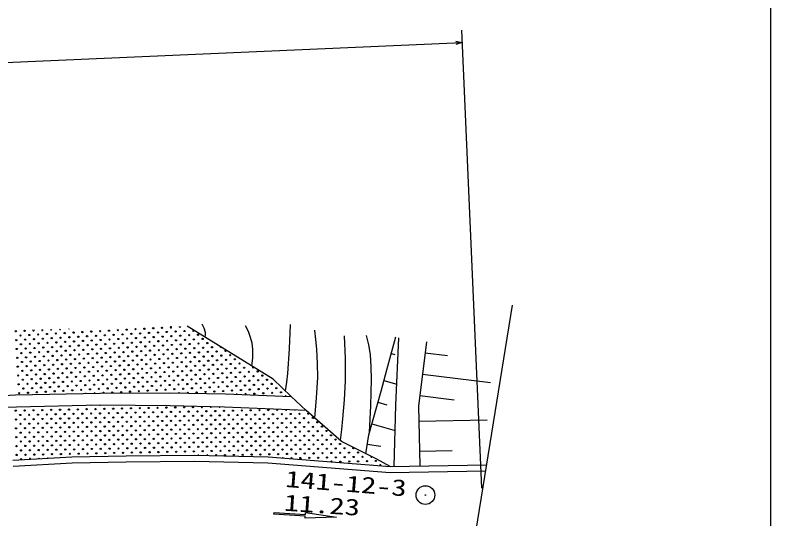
# Model space of a CAD drawing. Units: millimetres, scale not verified. Extents: x 40000 to 680000, y 20000 to 380000.
# Drawn here: x 518711 to 579000, y 290591 to 330807 of the extents above; entities that cross this region are included whole.
import ezdxf
from ezdxf.enums import TextEntityAlignment as Align

# ---------------------------------------------------------------- set-up
doc = ezdxf.new("R2010")
doc.units = ezdxf.units.MM
doc.header["$LTSCALE"] = 1000
doc.layers.add('M-BGD', color=7, linetype='Continuous', lineweight=25)
doc.layers.add('M-TTL-BAND', color=7, linetype='Continuous', lineweight=25)
doc.layers.add('M-BMK-SRVR', color=3, linetype='Continuous')
doc.styles.add('ＭＳ ゴシック', font='')
doc.styles.get('ＭＳ ゴシック').set_extended_font_data('MS Gothic')

# ---------------------------------------------------------------- blocks, each defined once
blk = doc.blocks.new('BUHIN2')
at = {"color": 3, "linetype": 'Continuous', "lineweight": 25}
for radius in [746, 22.5]:
    blk.add_circle((0, 0), radius, dxfattribs=at)

msp = doc.modelspace()

# ---------------------------------------------------------------- linework, layer by layer
at = {"layer": 'M-BGD'}
for p, q in [((554323, 329611), (555913, 293041)), ((469914, 324940), (554367, 328612)), ((555493, 289700), (558390, 307658)), ((539284, 301743), (532430, 305963)), ((548362, 302480), (549085, 305117)), ((549094, 299658), (549321, 305035)), ((551528, 304713), (550886, 299582)), ((551421, 303858), (553190, 303636)), ((548723, 303799), (548993, 303725)), ((547902, 300779), (548362, 302480)), ((551207, 302147), (556622, 301470)), ((540723, 300370), (539284, 301743)), ((548132, 301630), (549166, 301350)), ((514906, 300298), (518737, 300506)), ((518737, 300506), (525501, 300615)), ((525501, 300615), (531042, 300664)), ((531042, 300664), (535482, 300571)), ((535482, 300571), (540723, 300370)), ((540723, 300370), (541927, 299244)), ((546915, 297308), (547902, 300779)), ((550993, 300437), (553737, 300094)), ((525492, 299677), (518819, 299514)), ((531089, 299616), (525492, 299677)), ((547655, 299911), (548372, 299707)), ((548947, 294779), (549094, 299658)), ((518819, 299514), (514877, 299361)), ((535418, 299523), (531089, 299616)), ((541927, 299244), (535418, 299523)), ((544749, 296774), (541927, 299244)), ((550886, 299582), (550989, 294815)), ((550912, 298390), (556378, 298508)), ((547162, 298176), (549033, 297644)), ((546682, 295797), (546915, 297308)), ((547567, 295351), (544749, 296774)), ((546799, 296553), (547895, 296384)), ((550963, 296007), (553572, 296063)), ((518531, 295270), (523237, 295536)), ((523237, 295536), (527571, 295623)), ((527571, 295623), (533012, 295680)), ((533012, 295680), (538910, 295535)), ((538910, 295535), (548634, 294773)), ((523256, 295036), (518563, 294771)), ((527579, 295123), (523256, 295036)), ((533009, 295180), (527579, 295123)), ((538884, 295035), (533009, 295180)), ((548618, 294273), (538884, 295035)), ((548634, 294773), (547567, 295351)), ((548634, 294773), (556334, 294910)), ((556253, 294409), (548618, 294273)), ((539362, 290961), (539372, 291111)), ((541857, 290803), (539362, 290961)), ((539372, 291111), (541867, 290952)), ((541848, 290653), (541857, 290803)), ((544357, 290719), (541848, 290653)), ((541867, 290952), (541876, 291102)), ((541876, 291102), (544357, 290719))]:
    msp.add_line(p, q, dxfattribs=at)
for points in [[(553861, 328734), (554367, 328612), (553874, 328448)], [(533606, 306149), (533764, 305833), (533859, 305506), (533866, 305299), (533850, 305089)], [(537595, 302783), (537666, 303452), (537678, 304130), (537619, 304607), (537498, 305083), (537318, 305548), (537096, 306001)], [(540657, 306122), (540576, 304168), (540433, 302205), (540349, 301512), (540249, 300822)], [(542611, 298645), (542760, 300256), (542849, 301869), (542846, 302998), (542783, 304136), (542709, 304901), (542623, 305665)], [(544962, 305192), (545029, 303398), (545037, 301602), (544969, 300095), (544840, 298582), (544745, 297729), (544639, 296870)], [(546970, 297503), (547086, 299618), (547142, 301739), (547127, 302730), (547052, 303716), (546926, 304481), (546745, 305234)]]:
    msp.add_lwpolyline(points, dxfattribs=at)
for centre in [(526198, 305617), (526904, 305656), (527610, 305694), (528316, 305732), (529023, 305770), (529729, 305809), (530435, 305847), (518765, 305568), (519138, 305234), (519471, 305607), (519844, 305273), (520550, 305311), (521256, 305349), (521628, 305015), (521962, 305388), (522334, 305054), (522668, 305426), (523040, 305092), (523374, 305464), (523746, 305130), (524080, 305502), (524452, 305169), (524786, 305541), (525158, 305207), (525492, 305579), (525864, 305245), (526570, 305283), (527277, 305322), (527983, 305360), (528355, 305026), (528689, 305398), (529061, 305064), (529395, 305437), (529767, 305103), (530101, 305475), (530473, 305141), (530807, 305513), (531179, 305179), (531513, 305551), (531885, 305217), (532219, 305590), (532591, 305256), (533297, 305294), (518804, 304862), (519176, 304528), (519510, 304901), (519882, 304567), (520216, 304939), (520588, 304605), (520922, 304977), (521294, 304643), (522000, 304682), (522706, 304720), (523412, 304758), (523784, 304424), (524118, 304796), (524491, 304462), (524824, 304835), (525197, 304501), (525531, 304873), (525903, 304539), (526237, 304911), (526609, 304577), (526943, 304950), (527315, 304616), (527649, 304988), (528021, 304654), (528727, 304692), (529433, 304730), (530139, 304769), (530511, 304435), (530845, 304807), (531217, 304473), (531551, 304845), (531923, 304511), (532257, 304884), (532629, 304550), (532963, 304922), (533336, 304588), (533669, 304960), (534042, 304626), (518842, 304156), (519214, 303822), (519548, 304194), (519920, 303861), (520254, 304233), (520626, 303899), (520960, 304271), (521332, 303937), (521666, 304309), (522038, 303975), (522372, 304348), (522745, 304014), (523078, 304386), (523451, 304052), (524157, 304090), (524863, 304129), (525569, 304167), (525941, 303833), (526275, 304205), (526647, 303871), (526981, 304243), (527353, 303910), (527687, 304282), (528059, 303948), (528393, 304320), (528765, 303986), (529099, 304358), (529471, 304024), (529805, 304397), (530177, 304063), (530883, 304101), (531590, 304139), (532296, 304178), (532668, 303844), (533002, 304216), (533374, 303882), (533708, 304254), (534080, 303920), (534414, 304292), (534786, 303958), (535492, 303997), (518880, 303450), (519586, 303488), (520292, 303527), (520998, 303565), (521371, 303231), (521705, 303603), (522077, 303269), (522411, 303642), (522783, 303308), (523117, 303680), (523489, 303346), (523823, 303718), (524195, 303384), (524529, 303756), (524901, 303423), (525235, 303795), (525607, 303461), (526313, 303499), (527019, 303537), (527725, 303576), (528097, 303242), (528431, 303614), (528804, 303280), (529137, 303652), (529510, 303318), (529843, 303691), (530216, 303357), (530550, 303729), (530922, 303395), (531256, 303767), (531628, 303433), (531962, 303805), (532334, 303471), (533040, 303510), (533746, 303548), (534118, 303214), (534452, 303586), (534824, 303252), (535158, 303625), (535530, 303291), (535864, 303663), (536236, 303329), (518919, 302744), (519252, 303116), (519625, 302782), (519959, 303155), (520331, 302821), (520665, 303193), (521037, 302859), (521743, 302897), (522449, 302935), (522821, 302602), (523155, 302974), (523527, 302640), (523861, 303012), (524233, 302678), (524567, 303050), (524939, 302716), (525273, 303089), (525645, 302755), (525979, 303127), (526351, 302793), (526685, 303165), (527057, 302831), (527391, 303203), (527764, 302870), (528470, 302908), (529176, 302946), (529548, 302612), (529882, 302984), (530254, 302651), (530588, 303023), (530960, 302689), (531294, 303061), (531666, 302727), (532000, 303099), (532372, 302765), (532706, 303138), (533078, 302804), (533412, 303176), (533784, 302842), (534490, 302880), (535196, 302919), (535903, 302957), (536275, 302623), (536609, 302995), (536981, 302661), (518957, 302038), (519291, 302410), (519663, 302076), (519997, 302448), (520369, 302115), (520703, 302487), (521075, 302153), (521409, 302525), (521781, 302191), (522115, 302563), (522487, 302229), (523193, 302268), (523899, 302306), (524605, 302344), (524978, 302010), (525311, 302383), (525684, 302049), (526018, 302421), (526390, 302087), (526724, 302459), (527096, 302125), (527430, 302497), (527802, 302164), (528136, 302536), (528508, 302202), (528842, 302574), (529214, 302240), (529920, 302278), (530626, 302317), (531332, 302355), (531704, 302021), (532038, 302393), (532410, 302059), (532744, 302432), (533117, 302098), (533450, 302470), (533823, 302136), (534156, 302508), (534529, 302174), (534863, 302546), (535235, 302212), (535569, 302585), (535941, 302251), (536647, 302289), (537353, 302327), (538059, 302366), (538431, 302032), (519329, 301704), (520035, 301742), (520407, 301409), (520741, 301781), (521113, 301447), (521447, 301819), (521819, 301485), (522153, 301857), (522525, 301523), (522859, 301896), (523232, 301562), (523565, 301934), (523938, 301600), (524271, 301972), (524644, 301638), (525350, 301676), (526056, 301715), (526762, 301753), (527134, 301419), (527468, 301791), (527840, 301457), (528174, 301830), (528546, 301496), (528880, 301868), (529252, 301534), (529586, 301906), (529958, 301572), (530292, 301944), (530664, 301611), (530998, 301983), (531370, 301649), (532077, 301687), (532783, 301725), (533489, 301764), (533861, 301430), (534195, 301802), (534567, 301468), (534901, 301840), (535273, 301506), (535607, 301879), (535979, 301545), (536313, 301917), (536685, 301583), (537019, 301955), (537391, 301621), (537725, 301993), (538097, 301660), (538803, 301698), (518995, 301332), (519367, 300998), (519701, 301370), (520073, 301036), (520779, 301075), (521486, 301113), (522192, 301151), (522564, 300817), (522898, 301189), (523270, 300856), (523604, 301228), (523976, 300894), (524310, 301266), (524682, 300932), (525016, 301304), (525388, 300970), (525722, 301343), (526094, 301009), (526428, 301381), (526800, 301047), (527506, 301085), (528212, 301124), (528918, 301162), (529291, 300828), (529624, 301200), (529997, 300866), (530331, 301238), (530703, 300905), (531037, 301277), (531409, 300943), (531743, 301315), (532115, 300981), (532449, 301353), (532821, 301019), (533155, 301392), (533527, 301058), (534233, 301096), (534939, 301134), (535311, 300800), (535645, 301172), (536017, 300839), (536351, 301211), (536723, 300877), (537057, 301249), (537429, 300915), (537763, 301287), (538136, 300953), (538469, 301326), (538842, 300992), (539176, 301364), (539548, 301030), (519033, 300626), (519739, 300664), (520446, 300702), (521152, 300741), (521858, 300779), (526466, 300675), (527172, 300713), (527878, 300751), (528584, 300790), (533193, 300685), (533899, 300724), (534605, 300762), (537802, 300581), (538508, 300620), (539214, 300658), (539920, 300696), (518761, 299232), (519468, 299246), (520175, 299260), (520882, 299275), (521589, 299289), (522296, 299303), (523003, 299317), (523710, 299332), (524070, 298985), (524417, 299346), (524777, 299000), (525124, 299360), (525484, 299014), (525831, 299375), (526191, 299028), (526538, 299389), (526898, 299042), (527245, 299403), (527605, 299057), (527952, 299417), (528312, 299071), (528659, 299432), (529019, 299085), (529366, 299446), (529726, 299100), (530073, 299460), (530433, 299114), (530779, 299474), (531140, 299128), (531486, 299489), (531847, 299142), (532193, 299503), (532554, 299157), (532900, 299517), (533261, 299171), (533968, 299185), (534675, 299199), (535382, 299214), (536089, 299228), (536796, 299242), (537503, 299256), (538210, 299271), (538917, 299285), (542105, 298996), (518775, 298525), (519122, 298886), (519482, 298539), (519829, 298900), (520189, 298553), (520536, 298914), (520896, 298568), (521243, 298928), (521603, 298582), (521950, 298943), (522310, 298596), (522657, 298957), (523017, 298611), (523364, 298971), (523724, 298625), (524431, 298639), (525138, 298653), (525845, 298668), (526552, 298682), (527259, 298696), (527966, 298710), (528673, 298725), (529380, 298739), (529740, 298393), (530087, 298753), (530447, 298407), (530794, 298767), (531154, 298421), (531501, 298782), (531861, 298435), (532208, 298796), (532568, 298450), (532915, 298810), (533275, 298464), (533622, 298825), (533982, 298478), (534329, 298839), (534689, 298492), (535036, 298853), (535396, 298507), (535742, 298867), (536103, 298521), (536449, 298882), (536810, 298535), (537156, 298896), (537517, 298549), (537863, 298910), (538224, 298564), (538570, 298924), (538931, 298578), (539277, 298939), (539638, 298592), (539984, 298953), (540345, 298607), (540691, 298967), (541052, 298621), (541398, 298981), (541759, 298635), (542466, 298649), (518790, 297818), (519136, 298179), (519497, 297832), (519843, 298193), (520204, 297847), (520550, 298207), (520911, 297861), (521257, 298221), (521617, 297875), (521964, 298236), (522324, 297889), (522671, 298250), (523031, 297904), (523378, 298264), (523738, 297918), (524085, 298278), (524445, 297932), (524792, 298293), (525152, 297946), (525499, 298307), (525859, 297961), (526206, 298321), (526566, 297975), (526913, 298336), (527273, 297989), (527620, 298350), (527980, 298003), (528327, 298364), (528687, 298018), (529033, 298378), (529394, 298032), (530101, 298046), (530808, 298060), (531515, 298075), (532222, 298089), (532929, 298103), (533636, 298118), (534343, 298132), (534703, 297785), (535050, 298146), (535410, 297800), (535757, 298160), (536117, 297814), (536464, 298175), (536824, 297828), (537171, 298189), (537531, 297843), (537878, 298203), (538238, 297857), (538585, 298217), (538945, 297871), (539292, 298232), (539652, 297885), (539999, 298246), (540359, 297900), (540705, 298260), (541066, 297914), (541412, 298274), (541773, 297928), (542119, 298289), (542480, 297942), (542826, 298303), (543187, 297957), (519150, 297472), (519857, 297486), (520564, 297500), (521271, 297514), (521978, 297529), (522339, 297182), (522685, 297543), (523046, 297197), (523392, 297557), (523753, 297211), (524099, 297571), (524460, 297225), (524806, 297586), (525167, 297239), (525513, 297600), (525874, 297254), (526220, 297614), (526581, 297268), (526927, 297629), (527287, 297282), (527634, 297643), (527994, 297296), (528341, 297657), (528701, 297311), (529048, 297671), (529408, 297325), (529755, 297686), (530115, 297339), (530462, 297700), (530822, 297354), (531169, 297714), (531529, 297368), (531876, 297728), (532236, 297382), (532583, 297743), (532943, 297396), (533290, 297757), (533650, 297411), (533996, 297771), (534357, 297425), (535064, 297439), (535771, 297453), (536478, 297468), (537185, 297482), (537892, 297496), (538599, 297510), (539306, 297525), (539666, 297178), (540013, 297539), (540373, 297193), (540720, 297553), (541080, 297207), (541427, 297568), (541787, 297221), (542134, 297582), (542494, 297235), (542841, 297596), (543201, 297250), (543548, 297610), (543908, 297264), (518804, 297111), (519165, 296765), (519511, 297125), (519871, 296779), (520218, 297140), (520578, 296793), (520925, 297154), (521285, 296807), (521632, 297168), (521992, 296822), (522699, 296836), (523406, 296850), (524113, 296865), (524820, 296879), (525527, 296893), (526234, 296907), (526941, 296922), (527302, 296575), (527648, 296936), (528009, 296590), (528355, 296950), (528716, 296604), (529062, 296964), (529423, 296618), (529769, 296979), (530130, 296632), (530476, 296993), (530837, 296647), (531183, 297007), (531544, 296661), (531890, 297021), (532250, 296675), (532597, 297036), (532957, 296689), (533304, 297050), (533664, 296704), (534011, 297064), (534371, 296718), (534718, 297079), (535078, 296732), (535425, 297093), (535785, 296746), (536132, 297107), (536492, 296761), (536839, 297121), (537199, 296775), (537546, 297136), (537906, 296789), (538253, 297150), (538613, 296803), (538959, 297164), (539320, 296818), (540027, 296832), (540734, 296846), (541441, 296861), (542148, 296875), (542855, 296889), (543562, 296903), (544269, 296918), (518818, 296404), (519179, 296058), (519525, 296418), (519886, 296072), (520232, 296433), (520593, 296086), (520939, 296447), (521300, 296100), (521646, 296461), (522007, 296115), (522353, 296475), (522714, 296129), (523060, 296490), (523421, 296143), (523767, 296504), (524128, 296158), (524474, 296518), (524834, 296172), (525181, 296532), (525541, 296186), (525888, 296547), (526248, 296200), (526595, 296561), (526955, 296215), (527662, 296229), (528369, 296243), (529076, 296257), (529783, 296272), (530490, 296286), (531197, 296300), (531904, 296314), (532611, 296329), (532972, 295982), (533318, 296343), (533679, 295997), (534025, 296357), (534386, 296011), (534732, 296372), (535093, 296025), (535439, 296386), (535800, 296039), (536146, 296400), (536507, 296054), (536853, 296414), (537213, 296068), (537560, 296429), (537920, 296082), (538267, 296443), (538627, 296097), (538974, 296457), (539334, 296111), (539681, 296471), (540041, 296125), (540388, 296486), (540748, 296139), (541095, 296500), (541455, 296154), (541802, 296514), (542162, 296168), (542509, 296528), (542869, 296182), (543216, 296543), (543576, 296196), (543922, 296557), (544283, 296211), (544629, 296571), (544990, 296225), (545697, 296239), (518832, 295697), (519539, 295711), (520246, 295726), (520953, 295740), (521660, 295754), (522367, 295768), (523074, 295783), (523781, 295797), (524488, 295811), (525195, 295825), (525902, 295840), (526609, 295854), (527316, 295868), (528023, 295883), (528730, 295897), (529437, 295911), (530144, 295925), (530851, 295940), (531558, 295954), (532265, 295968), (535453, 295679), (536160, 295693), (536867, 295707), (537574, 295722), (538281, 295736), (538988, 295750), (539695, 295764), (540402, 295779), (541109, 295793), (541470, 295447), (541816, 295807), (542176, 295461), (542523, 295821), (542883, 295475), (543230, 295836), (543590, 295489), (543937, 295850), (544297, 295504), (544644, 295864), (545004, 295518), (545351, 295879), (545711, 295532), (546058, 295893), (546418, 295546), (544658, 295157), (545365, 295172), (546072, 295186), (546779, 295200), (547486, 295214)]:
    msp.add_circle(centre, 49.8, dxfattribs=at)
for centre, start, end in [((520178, 305645), 120.65675, 61.90887), ((520884, 305683), 156.45847, 26.10716), ((521590, 305721), 183.10291, 359.46271), ((522296, 305760), 210.18793, 332.37769), ((523002, 305798), 250.50447, 292.06115), ((531141, 305885), 104.20824, 78.35739), ((531847, 305924), 149.74489, 32.82074), ((532925, 305628), 117.17878, 359.58345), ((535120, 304331), 172.29041, 304.47183), ((537687, 302699), 120.70407, 356.05817), ((524348, 300560), 47.7313, 134.11018), ((525054, 300598), 11.74121, 170.10027), ((525760, 300637), 337.46465, 203.54656), ((531781, 300609), 50.88888, 126.7056), ((532487, 300647), 342.64057, 194.9539), ((536390, 300505), 36.38993, 139.23157), ((537096, 300543), 314.37683, 221.24468), ((540292, 300362), 27.07072, 148.55078), ((524763, 299707), 252.68184, 290.12709), ((525470, 299721), 243.71054, 298.87246), ((533607, 299531), 141.41348, 36.10661), ((534314, 299546), 178.04644, 359.47365), ((535021, 299560), 214.33206, 323.18803), ((539624, 299299), 116.6149, 58.4918), ((540331, 299314), 178.64245, 356.46425), ((541038, 299328), 243.35233, 291.75437), ((520607, 295379), 12.39132, 174.0742), ((521314, 295394), 45.62759, 140.83793), ((533332, 295636), 44.49989, 132.68344), ((534039, 295650), 3.31339, 173.86994), ((534746, 295665), 324.97777, 212.20556), ((540056, 295418), 28.10802, 142.93877), ((540763, 295432), 296.60148, 234.44531), ((547125, 295561), 147.86657, 336.75073), ((519193, 295351), 302.6612, 243.80432), ((519900, 295365), 342.38406, 204.08146), ((543951, 295143), 351.98497, 179.06183), ((547139, 294854), 42.6643, 128.3825), ((547846, 294868), 314.07229, 216.9745)]:
    msp.add_arc(centre, 49.8, start, end, dxfattribs=at)
at = {"layer": 'M-TTL-BAND'}
msp.add_line((579000, 20000), (579000, 370000), dxfattribs=at)

# ---------------------------------------------------------------- block references
at = {"layer": 'M-BMK-SRVR', "rotation": 311.68544}
msp.add_blockref('BUHIN2', (551442, 292494), dxfattribs=at)

# ---------------------------------------------------------------- texts
at = {"layer": 'M-BMK-SRVR', "style": 'ＭＳ ゴシック', "width": 1.35}
for s, rotation, p in [('141-12-3', 355.5, (540194, 292751)), ('11.23', 356.1, (540099, 290855))]:
    msp.add_text(s, height=1320, rotation=rotation, dxfattribs=at).set_placement(p, align=Align.BOTTOM_LEFT)

doc.saveas('drawing.dxf')
